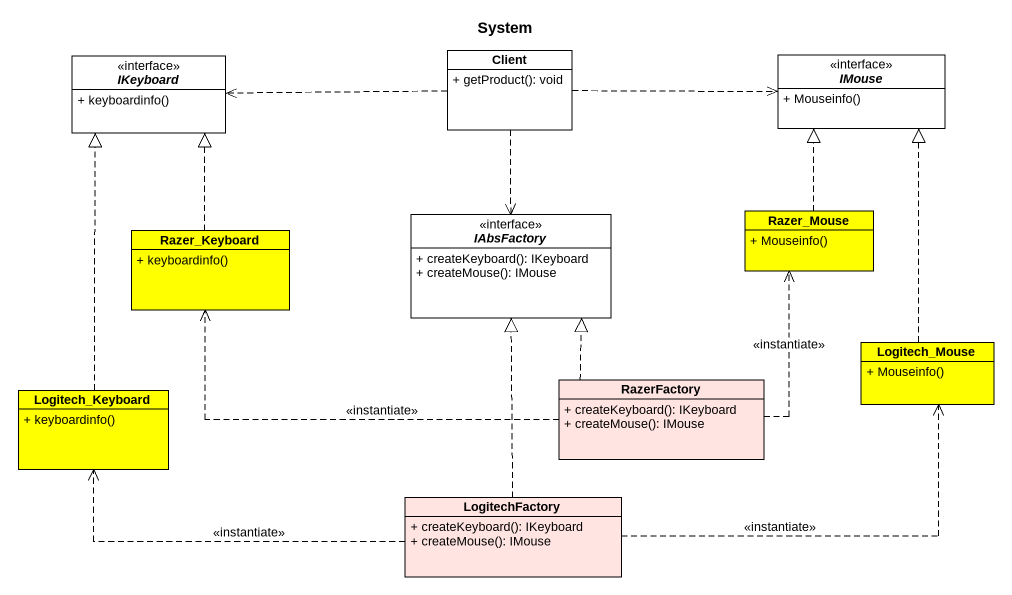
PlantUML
@startuml
title System
hide circle
hide empty members
skinparam classAttributeIconSize 0
interface IKeyboard {
  + keyboardinfo()
}
class Client {
  + getProduct(): void
}
interface IMouse {
  + Mouseinfo()
}
interface IAbsFactory {
  + createKeyboard(): IKeyboard
  + createMouse(): IMouse
}
class Razer_Mouse #FFFF00 {
  + Mouseinfo()
}
class Razer_Keyboard #FFFF00 {
  + keyboardinfo()
}
class RazerFactory #FFE4E1 {
  + createKeyboard(): IKeyboard
  + createMouse(): IMouse
}
class Logitech_Mouse #FFFF00 {
  + Mouseinfo()
}
class Logitech_Keyboard #FFFF00 {
  + keyboardinfo()
}
class LogitechFactory #FFE4E1 {
  + createKeyboard(): IKeyboard
  + createMouse(): IMouse
}
Client .left.> IKeyboard
Client .right.> IMouse
Client ..> IAbsFactory
Razer_Mouse .up.|> IMouse
Razer_Keyboard .up.|> IKeyboard
RazerFactory .up.|> IAbsFactory
RazerFactory .up.> Razer_Mouse : <<instantiate>>
RazerFactory .left.> Razer_Keyboard : <<instantiate>>
Logitech_Mouse .up.|> IMouse
Logitech_Keyboard .up.|> IKeyboard
LogitechFactory .up.|> IAbsFactory
LogitechFactory .right.> Logitech_Mouse : <<instantiate>>
LogitechFactory .left.> Logitech_Keyboard : <<instantiate>>
@enduml
